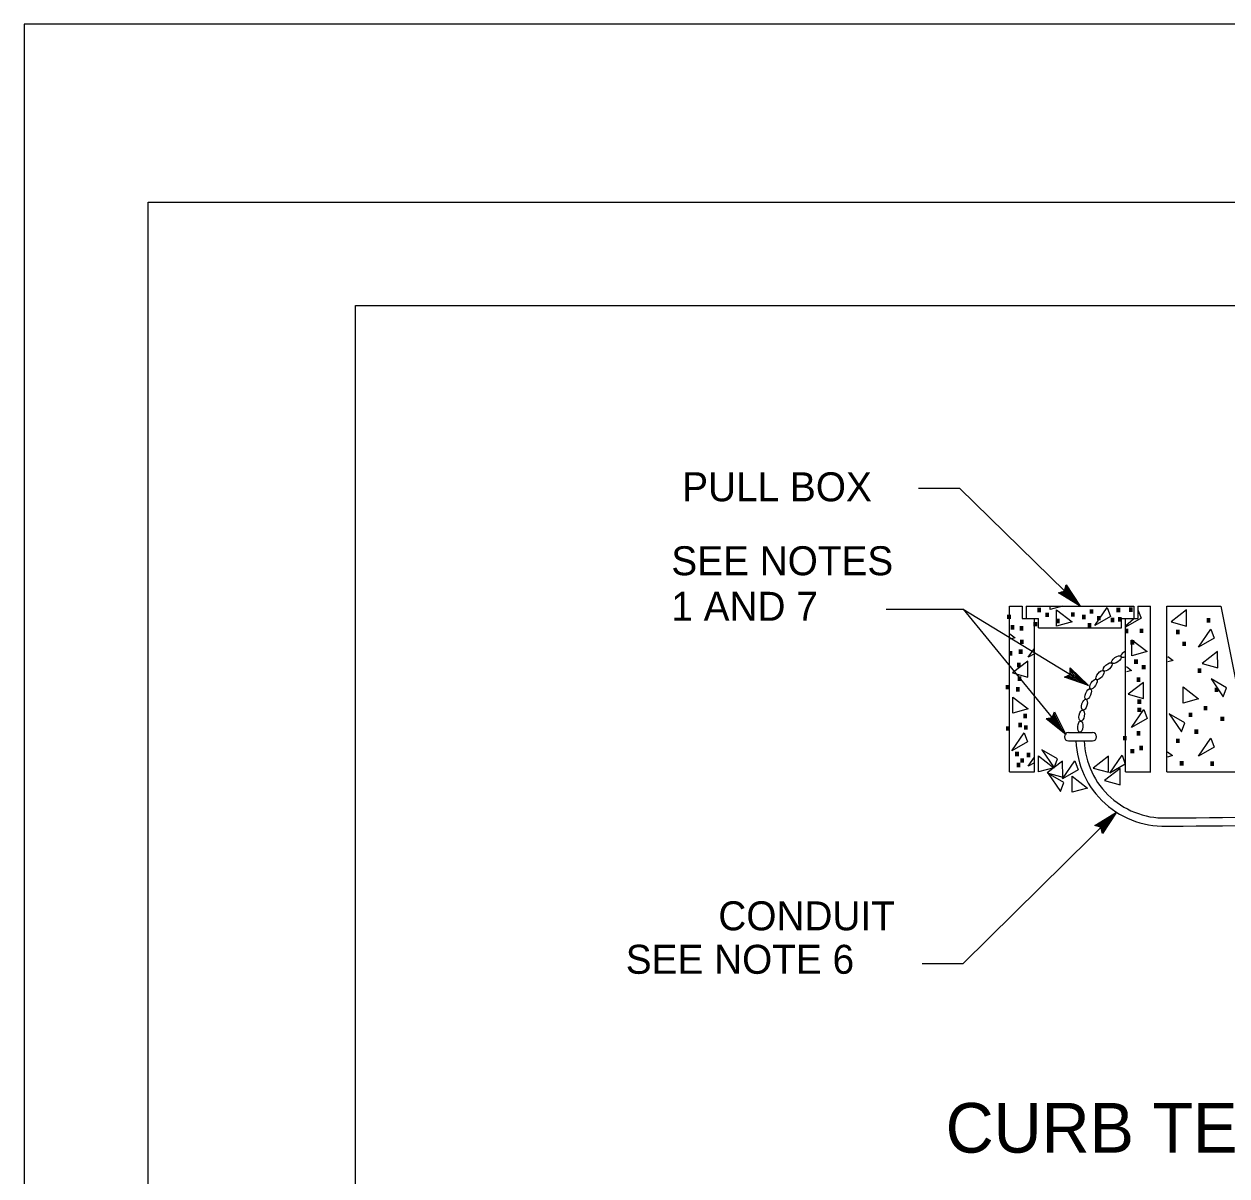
# Model space of a CAD drawing. Extents: x -894 to 866, y -472 to 714.
# Drawn here: x -894 to -603.6, y 435.3 to 713.6 of the extents above; entities that cross this region are included whole.
import ezdxf

# ---------------------------------------------------------------- set-up
doc = ezdxf.new("R2010")
doc.units = 0
for name, color, linetype in [('border_PLOTTING-ELEMENTS', 7, 'Continuous'), ('border_rw_22x34_Cut_Lines', 7, 'Continuous'), ('border_SHEET', 7, 'Continuous'), ('es_DETAIL', 7, 'Continuous'), ('es_DETAIL-anno', 7, 'Continuous')]:
    doc.layers.add(name, color=color, linetype=linetype)

msp = doc.modelspace()

# ---------------------------------------------------------------- linework, layer by layer
at = {"layer": 'border_PLOTTING-ELEMENTS'}
for points in [[(-894.04, -472.45), (865.96, -472.45), (865.96, 713.55), (-894.04, 713.55)], [(-864.04, 670.55), (835.96, 670.55), (835.96, -429.45), (-864.04, -429.45)]]:
    msp.add_lwpolyline(points, close=True, dxfattribs=at)
at = {"layer": 'border_rw_22x34_Cut_Lines'}
msp.add_lwpolyline([(-864.04, 670.55), (835.96, 670.55), (835.96, -429.45), (-864.04, -429.45)], close=True, dxfattribs=at)
at = {"layer": 'border_SHEET'}
for p, q in [((-814.04, 645.55), (810.96, 645.55)), ((-814.04, -404.45), (-814.04, 645.55))]:
    msp.add_line(p, q, dxfattribs=at)
at = {"layer": 'es_DETAIL'}
for p, q in [((-656.08, 572.96), (-653.08, 572.96)), ((-653.08, 572.96), (-653.08, 569.96)), ((-652.08, 572.96), (-652.08, 569.96)), ((-652.08, 572.96), (-626.08, 572.96)), ((-626.08, 572.96), (-626.08, 569.96)), ((-625.08, 572.96), (-622.08, 572.96)), ((-625.08, 572.96), (-625.08, 569.96)), ((-618.08, 572.96), (-605.08, 572.96)), ((-605.08, 572.96), (-600.08, 547.96)), ((-653.08, 569.96), (-649.08, 569.96)), ((-629.08, 569.96), (-625.08, 569.96)), ((-628.06, 568.16), (-626.15, 569.89)), ((-649.08, 567.72), (-629.08, 567.72)), ((-641.84, 542.39), (-636.07, 542.39)), ((-641.84, 540.39), (-636.07, 540.39)), ((-656.08, 532.96), (-650.08, 532.96)), ((-628.08, 532.96), (-622, 532.96)), ((-618.08, 532.96), (-505.75, 532.96))]:
    msp.add_line(p, q, dxfattribs=at)
for points in [[(-656.08, 532.96), (-656.08, 572.96)], [(-646.26, 572.15), (-646.26, 572.96)], [(-643.31, 572.96), (-646.26, 572.15)], [(-622.08, 532.96), (-622.08, 572.96)], [(-618.08, 532.96), (-618.08, 572.96)], [(-650.08, 532.96), (-650.08, 569.96)], [(-649.08, 567.72), (-649.08, 569.96)], [(-629.08, 567.72), (-629.08, 569.96)], [(-625.08, 572.08), (-624.35, 570.07), (-628.1, 567.9)], [(-628.08, 532.96), (-628.08, 569.96)], [(-655.99, 566.28), (-654.75, 565.32), (-655.99, 564.98)], [(-651.56, 560.58), (-650.08, 562.75)], [(-650.08, 561.44), (-651.56, 560.58)], [(-617.86, 560.78), (-616.62, 559.82), (-617.86, 559.48)], [(-627.88, 558.38), (-626.64, 557.42), (-627.88, 557.08)], [(-617.95, 537.79), (-616.71, 536.83), (-617.95, 536.49)], [(-651.56, 534.27), (-650.08, 536.45)], [(-650.08, 535.13), (-651.56, 534.27)]]:
    msp.add_lwpolyline(points, dxfattribs=at)
for points in [[(-635.51, 568.27), (-632.54, 572.62), (-631.75, 570.44)], [(-644.76, 568.11), (-644.73, 572.02), (-641.01, 569.14)], [(-613.36, 568.11), (-613.39, 572.02), (-617.11, 569.14)], [(-610.45, 563.02), (-607.48, 567.37), (-606.69, 565.19)], [(-626.58, 560.92), (-626.55, 564.83), (-622.83, 561.95)], [(-605.82, 558.08), (-605.85, 561.99), (-609.57, 559.11)], [(-651.67, 555.78), (-651.7, 559.68), (-655.42, 556.8)], [(-607.45, 555.36), (-604.48, 551.01), (-603.69, 553.18)], [(-623.73, 550.63), (-623.76, 554.53), (-627.48, 551.65)], [(-614.2, 549.52), (-614.16, 553.42), (-610.45, 550.54)], [(-655.31, 547.08), (-655.28, 550.98), (-651.56, 548.1)], [(-626.64, 543.59), (-623.67, 547.95), (-622.88, 545.77)], [(-617.56, 546.93), (-614.59, 542.58), (-613.8, 544.75)], [(-655.55, 538), (-652.58, 542.35), (-651.79, 540.18)], [(-610.45, 536.71), (-607.48, 541.07), (-606.69, 538.89)], [(-648.28, 538.24), (-645.31, 533.89), (-644.52, 536.07)], [(-649.13, 532.89), (-649.1, 536.8), (-645.38, 533.92)], [(-643.26, 531.62), (-643.29, 535.53), (-647.01, 532.65)], [(-643.27, 531.23), (-640.31, 535.58), (-639.51, 533.4)], [(-632.19, 532.8), (-632.22, 536.7), (-635.94, 533.82)], [(-631.9, 532.6), (-628.94, 536.95), (-628.14, 534.78)], [(-646.77, 532.52), (-643.81, 528.17), (-643.02, 530.35)], [(-641.01, 527.98), (-640.98, 531.88), (-637.26, 529)], [(-629.38, 529.79), (-629.41, 533.69), (-633.13, 530.81)]]:
    msp.add_lwpolyline(points, close=True, dxfattribs=at)
for centre, radius, start, end in [((-641.84, 541.39), 1, 90, 270), ((-618.74, 541.11), 21.33, 181.9353, 274.134), ((-618.74, 541.11), 19.33, 182.1354, 274.134), ((-636.07, 541.39), 1, 270, 90), ((-615.38, 1183.91), 662.08, 269.82979, 278.59096), ((-615.38, 1183.91), 664.08, 269.82979, 278.59096)]:
    msp.add_arc(centre, radius, start, end, dxfattribs=at)
for centre, major_axis in [((-630.29, 560.01), (1.1, 0.79)), ((-632.39, 558.26), (0.997, 0.922)), ((-635.84, 554.09), (0.74, 1.14)), ((-634.24, 556.29), (0.86, 1.05)), ((-637.11, 551.69), (0.51, 1.26)), ((-638.01, 549.14), (0.38, 1.3)), ((-638.66, 546.51), (0.26, 1.33)), ((-639.02, 543.82), (0.1, 1.35))]:
    msp.add_ellipse(centre, major_axis=major_axis, ratio=0.460577, dxfattribs=at)
msp.add_ellipse((-627.98, 561.41), major_axis=(1.21, 0.61), ratio=0.460577, start_param=1.488334, end_param=4.3889, dxfattribs=at)
at = {"layer": 'es_DETAIL-anno'}
for p, q in [((-642.81, 576.57), (-642.46, 578.09)), ((-642.46, 578.09), (-642.46, 578.09)), ((-642.46, 578.09), (-639.08, 572.96)), ((-644.31, 576.17), (-642.81, 576.57)), ((-639.08, 572.96), (-644.31, 576.17)), ((-644.31, 576.17), (-644.31, 576.17)), ((-640.08, 573.92), (-643.89, 576.27)), ((-641.06, 574.88), (-643.52, 576.39)), ((-642.05, 575.84), (-643.11, 576.49)), ((-642.74, 576.89), (-642.05, 575.84)), ((-642.63, 577.26), (-641.06, 574.88)), ((-642.55, 577.69), (-640.07, 573.92)), ((-667.29, 572.21), (-642.53, 541.97)), ((-639.08, 572.96), (-639.08, 572.96)), ((-641.44, 556.47), (-641.42, 558.03)), ((-641.42, 558.03), (-641.42, 558.03)), ((-641.42, 558.03), (-637.02, 553.74)), ((-642.82, 555.75), (-641.44, 556.47)), ((-637.02, 553.74), (-642.82, 555.75)), ((-642.82, 555.75), (-642.82, 555.75)), ((-638.2, 554.46), (-642.43, 555.94)), ((-639.37, 555.19), (-642.1, 556.14)), ((-640.54, 555.91), (-641.71, 556.32)), ((-641.44, 556.79), (-640.54, 555.91)), ((-641.42, 557.61), (-638.19, 554.46)), ((-641.41, 557.18), (-639.37, 555.19)), ((-637.02, 553.74), (-637.02, 553.74)), ((-635.53, 519.99), (-630.26, 523.16)), ((-630.26, 523.16), (-633.68, 518.05)), ((-630.26, 523.16), (-630.26, 523.16)), ((-634.02, 519.57), (-635.53, 519.99)), ((-635.53, 519.99), (-635.53, 519.99)), ((-635.12, 519.88), (-631.26, 522.21)), ((-634.71, 519.78), (-632.26, 521.25)), ((-634.34, 519.65), (-633.26, 520.3)), ((-633.26, 520.3), (-633.95, 519.27)), ((-632.26, 521.25), (-633.87, 518.85)), ((-631.26, 522.2), (-633.76, 518.48)), ((-633.68, 518.05), (-634.02, 519.57)), ((-633.68, 518.05), (-633.68, 518.05))]:
    msp.add_line(p, q, dxfattribs=at)
for points in [[(-678.06, 601.43), (-668.15, 601.43), (-639.08, 572.96)], [(-685.92, 572.21), (-667.29, 572.21), (-637.02, 553.74)], [(-677.2, 486.65), (-667.29, 486.65), (-630.26, 523.16)]]:
    msp.add_lwpolyline(points, dxfattribs=at)
msp.add_lwpolyline([(-645.25, 547.38), (-642.53, 541.97), (-647.28, 545.71), (-646.88, 545.77), (-643.4, 543.03), (-645.39, 547), (-645.52, 546.61), (-644.25, 544.08), (-646.48, 545.83), (-646.07, 545.89), (-645.11, 545.13), (-645.66, 546.23), (-645.77, 545.93), (-647.28, 545.71), (-645.77, 545.93)], close=True, dxfattribs=at)

# ---------------------------------------------------------------- texts
at = {"layer": 'es_DETAIL'}
for p in [(-650.29, 571.44), (-637.61, 571.09), (-631.14, 571.44), (-628.12, 571.53), (-657.54, 569.8), (-648.34, 570.29), (-645.79, 568.78), (-642.13, 570.38), (-639.47, 569.76), (-635.84, 569.49), (-632.56, 569.05), (-630.78, 569.22), (-609.38, 568.96), (-656.72, 567.27), (-654.55, 567.05), (-651.18, 568.03), (-638.11, 567.81), (-629.19, 566.41), (-625.55, 566.43), (-616.81, 566.17), (-654.46, 563.77), (-627.76, 563.66), (-615.24, 563.28), (-657.16, 561.01), (-654.73, 561.37), (-655.17, 558.17), (-626.88, 558.97), (-625.02, 557.64), (-611.57, 556.78), (-654.99, 554.89), (-626.26, 554.62), (-657.88, 552.83), (-655.44, 552.32), (-607.43, 552.18), (-626.08, 549.3), (-653.66, 545.84), (-626.08, 547.35), (-613.72, 546.15), (-610.07, 547.75), (-606.04, 545.18), (-657.85, 542.83), (-654.83, 543.71), (-653.49, 543.09), (-612.31, 542.06), (-629.57, 540.49), (-626.26, 541.67), (-616.81, 539.87), (-655.61, 536.7), (-652.86, 536.43), (-627.76, 537.36), (-625.64, 538.12), (-655.26, 534.03), (-654.37, 535.1), (-615.86, 534.43), (-608.5, 534.34)]:
    msp.add_text('.', height=7.09, dxfattribs=at).set_placement(p)
at = {"layer": 'es_DETAIL-anno'}
for s, height, p in [('PULL BOX', 7, (-735.13, 598.27)), ('SEE NOTES', 7, (-737.76, 580.41)), ('1 AND 7', 7, (-737.76, 569.41)), ('CONDUIT', 7, (-726.41, 494.64)), ('SEE NOTE 6', 7, (-748.76, 484.14)), ('CURB TERMINATION DETAIL', 12, (-671.52, 440.93))]:
    msp.add_text(s, height=height, dxfattribs=at).set_placement(p)

doc.saveas('drawing.dxf')
